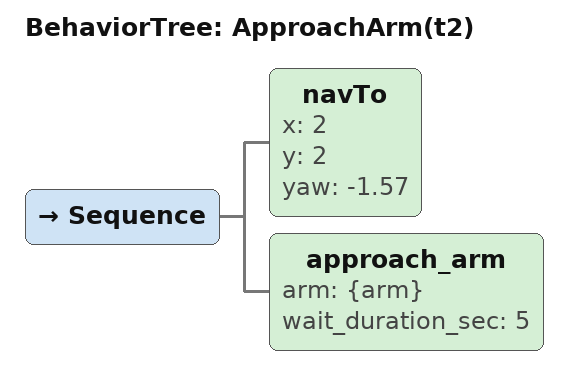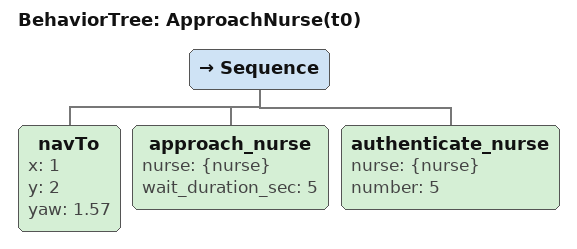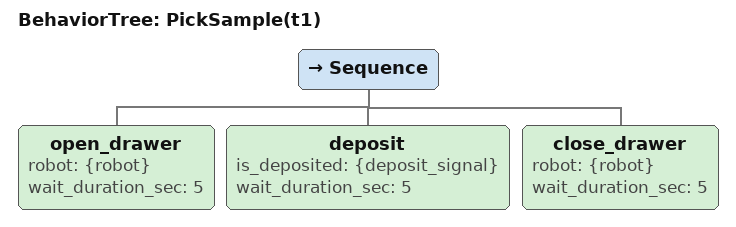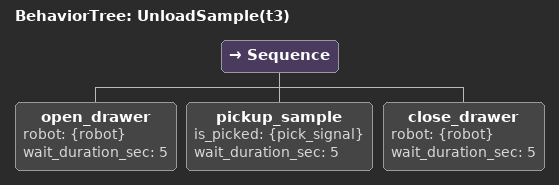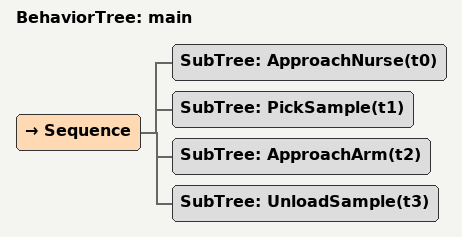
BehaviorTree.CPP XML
<?xml version="1.0" encoding="UTF-8"?>
<root BTCPP_format="4"
      main_tree_to_execute="main">
  <BehaviorTree ID="ApproachArm(t2)">
    <Sequence>
      <navTo x="2"
             y="2"
             yaw="-1.57"/>
      <approach_arm arm="{arm}"
                    wait_duration_sec="5"/>
    </Sequence>
  </BehaviorTree>

  <BehaviorTree ID="ApproachNurse(t0)">
    <Sequence>
      <navTo x="1"
             y="2"
             yaw="1.57"/>
      <approach_nurse nurse="{nurse}"
                      wait_duration_sec="5"/>
      <authenticate_nurse nurse="{nurse}"
                          number="5"/>
    </Sequence>
  </BehaviorTree>

  <BehaviorTree ID="PickSample(t1)">
    <Sequence>
      <open_drawer robot="{robot}"
                   wait_duration_sec="5"/>
      <deposit is_deposited="{deposit_signal}"
               wait_duration_sec="5"/>
      <close_drawer robot="{robot}"
                    wait_duration_sec="5"/>
    </Sequence>
  </BehaviorTree>

  <BehaviorTree ID="UnloadSample(t3)">
    <Sequence>
      <open_drawer robot="{robot}"
                   wait_duration_sec="5"/>
      <pickup_sample is_picked="{pick_signal}"
                     wait_duration_sec="5"/>
      <close_drawer robot="{robot}"
                    wait_duration_sec="5"/>
    </Sequence>
  </BehaviorTree>

  <BehaviorTree ID="main">
    <Sequence>
      <SubTree ID="ApproachNurse(t0)"/>
      <SubTree ID="PickSample(t1)"/>
      <SubTree ID="ApproachArm(t2)"/>
      <SubTree ID="UnloadSample(t3)"/>
    </Sequence>
  </BehaviorTree>

</root>
